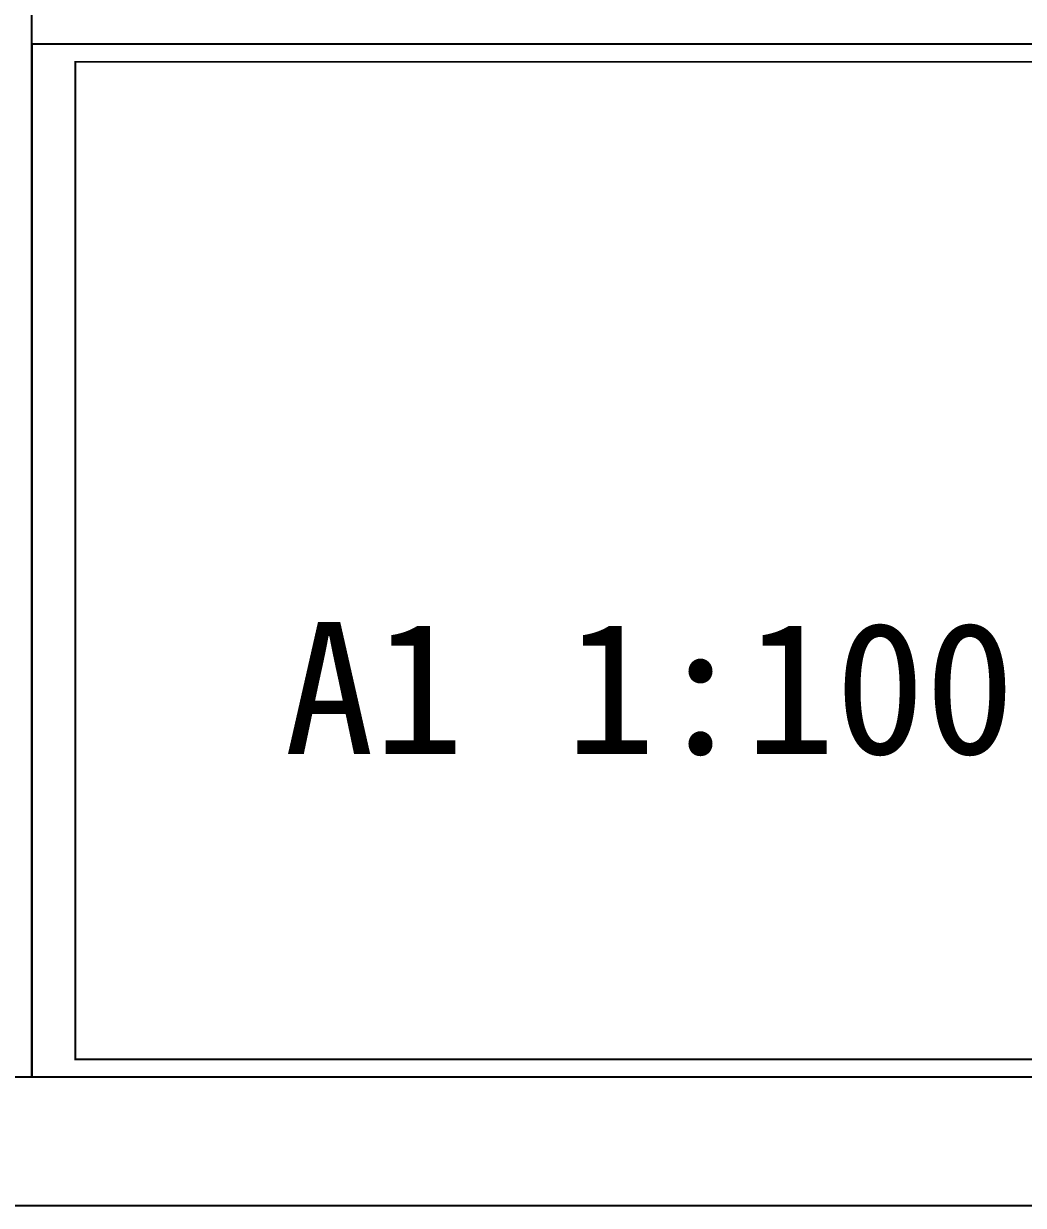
# Model space of a CAD drawing. Extents: x 6824721 to 16538177, y 2478193 to 6665639.
# Drawn here: x 7152425 to 7209950, y 2892982 to 2960976 of the extents above; entities that cross this region are included whole.
import ezdxf

# ---------------------------------------------------------------- set-up
doc = ezdxf.new("R2010")
doc.units = 0
doc.header["$LTSCALE"] = 10
for name, color, linetype in [('PUB_TEXT', 7, 'Continuous'), ('PUB_TITLE', 4, 'Continuous'), ('公共图框-144', 144, 'Continuous')]:
    doc.layers.add(name, color=color, linetype=linetype)
doc.styles.add('8B2_03', font='', dxfattribs={"height": 3})
doc.styles.get('8B2_03').set_extended_font_data('SimSun')

msp = doc.modelspace()

# ---------------------------------------------------------------- linework, layer by layer
at = {"layer": 'PUB_TITLE'}
for points in [[(7034000.2, 2900384.7), (7152900.2, 2900384.7), (7152900.2, 2984484.7), (7034000.2, 2984484.7)], [(7152900.2, 2900384.7), (7237000.2, 2900384.7), (7237000.2, 2959784.7), (7152900.2, 2959784.7)]]:
    msp.add_lwpolyline(points, close=True, dxfattribs=at)
at = {"layer": 'PUB_TITLE', "const_width": 100}
msp.add_lwpolyline([(7155400.2, 2901384.7), (7236000.2, 2901384.7), (7236000.2, 2958784.7), (7155400.2, 2958784.7)], close=True, dxfattribs=at)
at = {"layer": '公共图框-144'}
msp.add_line((6825393.7, 2892982.5), (7316400.2, 2892982.5), dxfattribs=at)

# ---------------------------------------------------------------- texts
at = {"layer": 'PUB_TEXT', "style": '8B2_03'}
for s, p in [('A1', (7167419.2, 2918948.6)), ('1:100', (7183621.7, 2918948.6))]:
    msp.add_text(s, height=7594.94, rotation=0, dxfattribs=at).set_placement(p)

doc.saveas('drawing.dxf')
